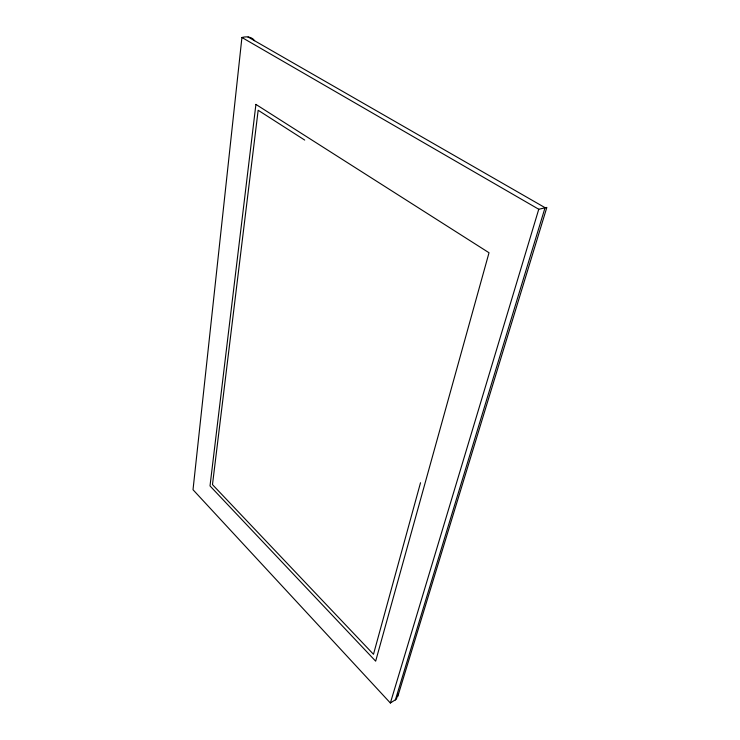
<?xml version="1.0" encoding="UTF-8"?>
<svg xmlns="http://www.w3.org/2000/svg" width="740" height="740" viewBox="0 0 740 740"><rect width="100%" height="100%" fill="white"/><g stroke="black" fill="none" stroke-linecap="round" stroke-linejoin="round"><path stroke-width="1.11" d="M398.231 693.759L396.353 699.171L390.368 703L193.02 489.732L241.925 37.481C246.42 36.26 251.748 36.593 254.615 40.7M420.514 482.748L373.487 654.299L212.482 484.617L258.158 110.26L304.704 140.073M390.368 703L538.757 209.254L546.841 207.431L397.769 696.47M395.354 700.012L545.056 207.681L248.057 37M241.925 37.481L538.757 209.254M255.911 104.405L210.012 485.921L375.661 661.162L489.02 252.747L255.911 104.405"/></g></svg>
